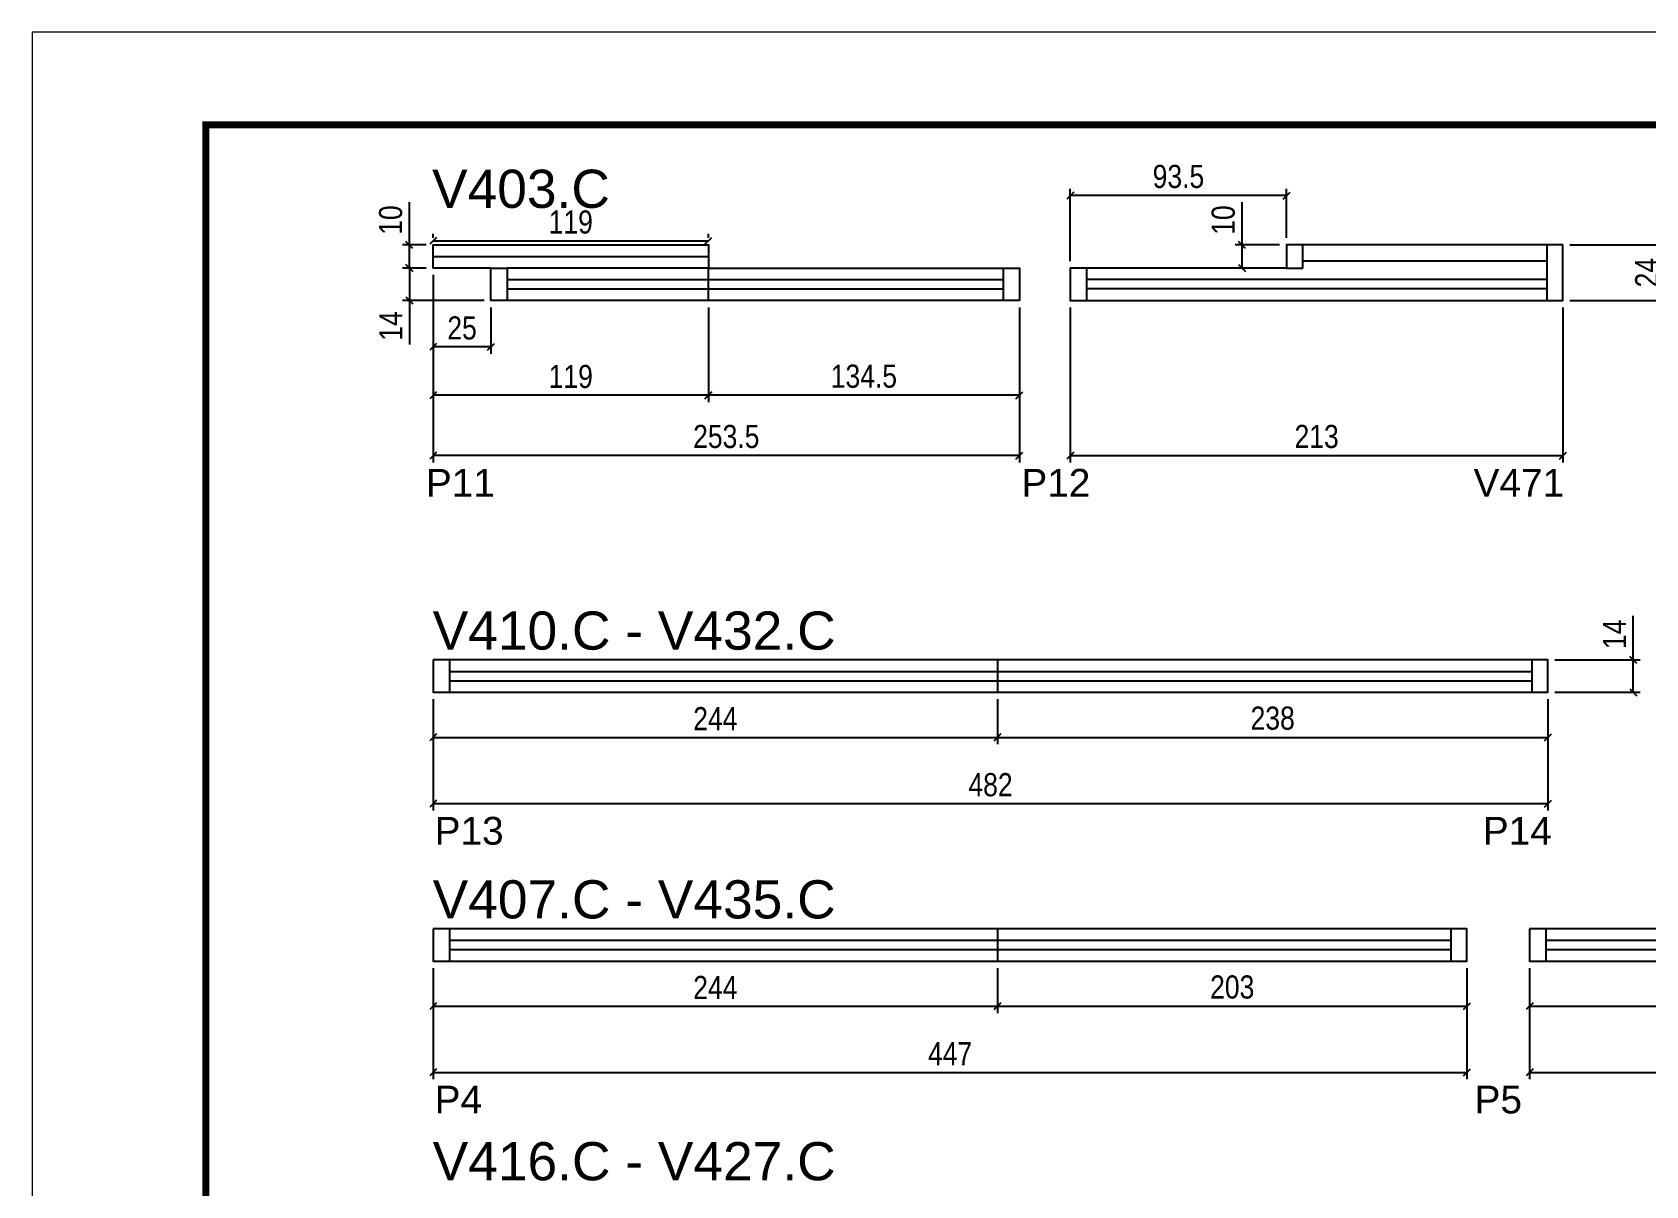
# Model space of a CAD drawing. Extents: x 1959 to 8212, y 239 to 4735.
# Drawn here: x 3557 to 4255, y 3088 to 3587 of the extents above; entities that cross this region are included whole.
import ezdxf

# ---------------------------------------------------------------- set-up
doc = ezdxf.new("R2010")
doc.units = 0
doc.linetypes.add('DASHED', pattern=[0.75, 0.5, -0.25])
for name, color, linetype in [('5', 5, 'Continuous'), ('COTA', 241, 'Continuous'), ('NOMENCLATURA', 7, 'Continuous'), ('Painéis', 200, 'Continuous'), ('SARR_2.2x10', 60, 'Continuous'), ('SARR_2.2x7', 40, 'Continuous'), ('SARR_EDITAR', 141, 'Continuous')]:
    doc.layers.add(name, color=color, linetype=linetype)
doc.layers.add('Folhas', color=255, linetype='Continuous', lineweight=9)
doc.layers.add('SARRAFO DE PRESSAO', color=251, linetype='DASHED', lineweight=9)
doc.styles.add('COTA TECNICA', font='techl___.ttf', dxfattribs={"height": 10})
doc.styles.add('COTA TECNICA-50', font='techl___.ttf', dxfattribs={"height": 10})
doc.styles.get("Standard").update_dxf_attribs({"font": 'arial.ttf'})
doc.dimstyles.new('COTA PAINEL-50', dxfattribs={"dimtxt": 10, "dimasz": 3, "dimexe": 3, "dimexo": 3, "dimgap": 3, "dimtad": 1, "dimdec": 1, "dimzin": 12, "dimdsep": 46, "dimtxsty": 'COTA TECNICA-50', "dimblk1": 'OBLIQUE', "dimblk2": 'OBLIQUE', "dimsah": 1, "dimcen": 0.9, "dimclrd": 4, "dimclre": 4, "dimclrt": 240, "dimadec": 1, "dimazin": 3, "dimtfac": 1, "dimtdec": 1, "dimtmove": 0, "dimatfit": 3, "dimfxl": 1, "dimtolj": 1, "dimtzin": 12, "dimarcsym": 0})
doc.dimstyles.new('PAINEL', dxfattribs={"dimtxt": 10, "dimasz": 3, "dimexe": 3, "dimexo": 3, "dimgap": 3, "dimtad": 1, "dimdec": 1, "dimzin": 12, "dimdsep": 46, "dimtxsty": 'COTA TECNICA', "dimblk1": 'OBLIQUE', "dimblk2": 'OBLIQUE', "dimsah": 1, "dimcen": 0.9, "dimclrd": 4, "dimclre": 4, "dimclrt": 240, "dimadec": 1, "dimazin": 3, "dimtfac": 1, "dimtdec": 1, "dimtmove": 0, "dimatfit": 3, "dimfxl": 1, "dimtolj": 1, "dimtzin": 12, "dimarcsym": 0})

# ---------------------------------------------------------------- blocks, each defined once
blk = doc.blocks.new('9999999999')
at = {"layer": 'Folhas'}
blk.add_lwpolyline([(98138.98, 34190.21), (99623.98, 34190.21), (99623.98, 35240.21), (98138.98, 35240.21)], close=True, dxfattribs=at)
at = {"layer": 'Folhas', "color": 30, "const_width": 3}
blk.add_lwpolyline([(98213.98, 34230.21), (99583.98, 34230.21), (99583.98, 35200.21), (98213.98, 35200.21)], close=True, dxfattribs=at)
blk = doc.blocks.new('_Oblique')
at = {"color": 0, "linetype": 'ByBlock', "lineweight": -2}
blk.add_line((-0.5, -0.5), (0.5, 0.5), dxfattribs=at)
blk = doc.blocks.new('*D383')
at = {"layer": 'COTA', "color": 4, "lineweight": -2, "transparency": 16777216}
for p, q in [((4006.1, 3467.77), (4006.1, 3400.7)), ((4219.1, 3467.77), (4219.1, 3400.7)), ((4006.1, 3403.7), (4219.1, 3403.7))]:
    blk.add_line(p, q, dxfattribs=at)
at = {"layer": 'Defpoints', "color": 0, "transparency": 16777216}
for p in [(4006.1, 3470.77), (4219.1, 3470.77), (4219.1, 3403.7)]:
    blk.add_point(p, dxfattribs=at)
at = {"layer": 'COTA', "color": 4, "lineweight": -2, "transparency": 16777216, "xscale": 3, "yscale": 3, "zscale": 3, "rotation": 180}
blk.add_blockref('_Oblique', (4006.1, 3403.7), dxfattribs=at)
at = {"layer": 'COTA', "color": 4, "lineweight": -2, "transparency": 16777216, "xscale": 3, "yscale": 3, "zscale": 3}
blk.add_blockref('_Oblique', (4219.1, 3403.7), dxfattribs=at)
at = {"layer": 'COTA', "color": 240, "transparency": 16777216, "insert": (4112.6, 3411.92), "char_height": 10, "attachment_point": 5, "style": 'COTA TECNICA'}
blk.add_mtext('\\A1;213', dxfattribs=at)
blk = doc.blocks.new('*D384')
at = {"layer": 'COTA', "color": 4, "lineweight": -2, "transparency": 16777216}
for p, q in [((3730.6, 3481.77), (3730.6, 3400.7)), ((3984.1, 3467.77), (3984.1, 3400.7)), ((3984.1, 3403.7), (3730.6, 3403.7))]:
    blk.add_line(p, q, dxfattribs=at)
at = {"layer": 'Defpoints', "color": 0, "transparency": 16777216}
for p in [(3730.6, 3484.77), (3984.1, 3470.77), (3730.6, 3403.7)]:
    blk.add_point(p, dxfattribs=at)
at = {"layer": 'COTA', "color": 4, "lineweight": -2, "transparency": 16777216, "xscale": 3, "yscale": 3, "zscale": 3, "rotation": 180}
blk.add_blockref('_Oblique', (3730.6, 3403.7), dxfattribs=at)
at = {"layer": 'COTA', "color": 4, "lineweight": -2, "transparency": 16777216, "xscale": 3, "yscale": 3, "zscale": 3}
blk.add_blockref('_Oblique', (3984.1, 3403.7), dxfattribs=at)
at = {"layer": 'COTA', "color": 240, "transparency": 16777216, "insert": (3857.35, 3411.92), "char_height": 10, "attachment_point": 5, "style": 'COTA TECNICA'}
blk.add_mtext('\\A1;253.5', dxfattribs=at)
blk = doc.blocks.new('*D385')
at = {"layer": 'COTA', "color": 4, "lineweight": -2, "transparency": 16777216}
for p, q in [((4222.1, 3494.77), (4266.37, 3494.77)), ((4263.37, 3470.77), (4263.37, 3494.77)), ((4222.1, 3470.77), (4266.37, 3470.77))]:
    blk.add_line(p, q, dxfattribs=at)
at = {"layer": 'Defpoints', "color": 0, "transparency": 16777216}
for p in [(4219.1, 3494.77), (4263.37, 3494.77), (4219.1, 3470.77)]:
    blk.add_point(p, dxfattribs=at)
at = {"layer": 'COTA', "color": 4, "lineweight": -2, "transparency": 16777216, "xscale": 3, "yscale": 3, "zscale": 3}
for p, rotation in [((4263.37, 3494.77), 90), ((4263.37, 3470.77), 270)]:
    blk.add_blockref('_Oblique', p, dxfattribs=dict(at, rotation=rotation))
at = {"layer": 'COTA', "color": 240, "transparency": 16777216, "insert": (4255.3, 3482.77), "char_height": 10, "attachment_point": 5, "rotation": 90, "style": 'COTA TECNICA'}
blk.add_mtext('\\A1;24', dxfattribs=at)
blk = doc.blocks.new('*D386')
at = {"layer": 'COTA', "color": 4, "lineweight": -2, "transparency": 16777216}
for p, q in [((3849.6, 3467.77), (3849.6, 3426.75)), ((3984.1, 3467.77), (3984.1, 3426.75)), ((3984.1, 3429.75), (3849.6, 3429.75))]:
    blk.add_line(p, q, dxfattribs=at)
at = {"layer": 'Defpoints', "color": 0, "transparency": 16777216}
for p in [(3849.6, 3470.77), (3984.1, 3470.77), (3849.6, 3429.75)]:
    blk.add_point(p, dxfattribs=at)
at = {"layer": 'COTA', "color": 4, "lineweight": -2, "transparency": 16777216, "xscale": 3, "yscale": 3, "zscale": 3, "rotation": 180}
blk.add_blockref('_Oblique', (3849.6, 3429.75), dxfattribs=at)
at = {"layer": 'COTA', "color": 4, "lineweight": -2, "transparency": 16777216, "xscale": 3, "yscale": 3, "zscale": 3}
blk.add_blockref('_Oblique', (3984.1, 3429.75), dxfattribs=at)
at = {"layer": 'COTA', "color": 240, "transparency": 16777216, "insert": (3916.85, 3437.97), "char_height": 10, "attachment_point": 5, "style": 'COTA TECNICA'}
blk.add_mtext('\\A1;134.5', dxfattribs=at)
blk = doc.blocks.new('*D387')
at = {"layer": 'COTA', "color": 4, "lineweight": -2, "transparency": 16777216}
for p, q in [((3730.6, 3481.77), (3730.6, 3426.75)), ((3849.6, 3467.77), (3849.6, 3426.75)), ((3849.6, 3429.75), (3730.6, 3429.75))]:
    blk.add_line(p, q, dxfattribs=at)
at = {"layer": 'Defpoints', "color": 0, "transparency": 16777216}
for p in [(3730.6, 3484.77), (3849.6, 3470.77), (3730.6, 3429.75)]:
    blk.add_point(p, dxfattribs=at)
at = {"layer": 'COTA', "color": 4, "lineweight": -2, "transparency": 16777216, "xscale": 3, "yscale": 3, "zscale": 3, "rotation": 180}
blk.add_blockref('_Oblique', (3730.6, 3429.75), dxfattribs=at)
at = {"layer": 'COTA', "color": 4, "lineweight": -2, "transparency": 16777216, "xscale": 3, "yscale": 3, "zscale": 3}
blk.add_blockref('_Oblique', (3849.6, 3429.75), dxfattribs=at)
at = {"layer": 'COTA', "color": 240, "transparency": 16777216, "insert": (3790.1, 3437.84), "char_height": 10, "attachment_point": 5, "style": 'COTA TECNICA'}
blk.add_mtext('\\A1;119', dxfattribs=at)
blk = doc.blocks.new('*D388')
at = {"layer": 'COTA', "color": 4, "lineweight": -2, "transparency": 16777216}
for p, q in [((3720.36, 3494.77), (3720.36, 3513.2)), ((3727.6, 3494.77), (3717.36, 3494.77)), ((3720.36, 3484.77), (3720.36, 3494.77)), ((3727.6, 3484.77), (3717.36, 3484.77))]:
    blk.add_line(p, q, dxfattribs=at)
at = {"layer": 'Defpoints', "color": 0, "transparency": 16777216}
for p in [(3720.36, 3494.77), (3730.6, 3494.77), (3730.6, 3484.77)]:
    blk.add_point(p, dxfattribs=at)
at = {"layer": 'COTA', "color": 4, "lineweight": -2, "transparency": 16777216, "xscale": 3, "yscale": 3, "zscale": 3}
for p, rotation in [((3720.36, 3494.77), 90), ((3720.36, 3484.77), 270)]:
    blk.add_blockref('_Oblique', p, dxfattribs=dict(at, rotation=rotation))
at = {"layer": 'COTA', "color": 240, "transparency": 16777216, "insert": (3712.26, 3505.49), "char_height": 10, "attachment_point": 5, "rotation": 90, "style": 'COTA TECNICA'}
blk.add_mtext('\\A1;10', dxfattribs=at)
blk = doc.blocks.new('*D389')
at = {"layer": 'COTA', "color": 4, "lineweight": -2, "transparency": 16777216}
for p, q in [((3730.6, 3497.77), (3730.6, 3499.51)), ((3730.6, 3496.51), (3849.6, 3496.51)), ((3849.6, 3497.77), (3849.6, 3499.51))]:
    blk.add_line(p, q, dxfattribs=at)
at = {"layer": 'Defpoints', "color": 0, "transparency": 16777216}
for p in [(3849.6, 3496.51), (3730.6, 3494.77), (3849.6, 3494.77)]:
    blk.add_point(p, dxfattribs=at)
at = {"layer": 'COTA', "color": 4, "lineweight": -2, "transparency": 16777216, "xscale": 3, "yscale": 3, "zscale": 3, "rotation": 180}
blk.add_blockref('_Oblique', (3730.6, 3496.51), dxfattribs=at)
at = {"layer": 'COTA', "color": 4, "lineweight": -2, "transparency": 16777216, "xscale": 3, "yscale": 3, "zscale": 3}
blk.add_blockref('_Oblique', (3849.6, 3496.51), dxfattribs=at)
at = {"layer": 'COTA', "color": 240, "transparency": 16777216, "insert": (3790.1, 3504.59), "char_height": 10, "attachment_point": 5, "style": 'COTA TECNICA'}
blk.add_mtext('\\A1;119', dxfattribs=at)
blk = doc.blocks.new('*D390')
at = {"layer": 'COTA', "color": 4, "lineweight": -2, "transparency": 16777216}
for p, q in [((4006.1, 3487.77), (4006.1, 3519.04)), ((4099.6, 3497.77), (4099.6, 3519.04)), ((4099.6, 3516.04), (4006.1, 3516.04))]:
    blk.add_line(p, q, dxfattribs=at)
at = {"layer": 'Defpoints', "color": 0, "transparency": 16777216}
for p in [(4006.1, 3516.04), (4099.6, 3494.77), (4006.1, 3484.77)]:
    blk.add_point(p, dxfattribs=at)
at = {"layer": 'COTA', "color": 4, "lineweight": -2, "transparency": 16777216, "xscale": 3, "yscale": 3, "zscale": 3, "rotation": 180}
blk.add_blockref('_Oblique', (4006.1, 3516.04), dxfattribs=at)
at = {"layer": 'COTA', "color": 4, "lineweight": -2, "transparency": 16777216, "xscale": 3, "yscale": 3, "zscale": 3}
blk.add_blockref('_Oblique', (4099.6, 3516.04), dxfattribs=at)
at = {"layer": 'COTA', "color": 240, "transparency": 16777216, "insert": (4052.85, 3524.28), "char_height": 10, "attachment_point": 5, "style": 'COTA TECNICA'}
blk.add_mtext('\\A1;93.5', dxfattribs=at)
blk = doc.blocks.new('*D391')
at = {"layer": 'COTA', "color": 4, "lineweight": -2, "transparency": 16777216}
for p, q in [((4080.37, 3494.77), (4080.37, 3513.2)), ((4096.6, 3494.77), (4077.37, 3494.77)), ((4080.37, 3484.77), (4080.37, 3494.77)), ((4096.6, 3484.77), (4077.37, 3484.77))]:
    blk.add_line(p, q, dxfattribs=at)
at = {"layer": 'Defpoints', "color": 0, "transparency": 16777216}
for p in [(4080.37, 3494.77), (4099.6, 3494.77), (4099.6, 3484.77)]:
    blk.add_point(p, dxfattribs=at)
at = {"layer": 'COTA', "color": 4, "lineweight": -2, "transparency": 16777216, "xscale": 3, "yscale": 3, "zscale": 3}
for p, rotation in [((4080.37, 3494.77), 90), ((4080.37, 3484.77), 270)]:
    blk.add_blockref('_Oblique', p, dxfattribs=dict(at, rotation=rotation))
at = {"layer": 'COTA', "color": 240, "transparency": 16777216, "insert": (4072.27, 3505.49), "char_height": 10, "attachment_point": 5, "rotation": 90, "style": 'COTA TECNICA'}
blk.add_mtext('\\A1;10', dxfattribs=at)
blk = doc.blocks.new('*D392')
at = {"layer": 'COTA', "color": 4, "lineweight": -2, "transparency": 16777216}
for p, q in [((3727.6, 3484.77), (3717.36, 3484.77)), ((3720.36, 3484.77), (3720.36, 3470.77)), ((3752.6, 3470.77), (3717.36, 3470.77)), ((3720.36, 3470.77), (3720.36, 3451.66))]:
    blk.add_line(p, q, dxfattribs=at)
at = {"layer": 'Defpoints', "color": 0, "transparency": 16777216}
for p in [(3730.6, 3484.77), (3720.36, 3470.77), (3755.6, 3470.77)]:
    blk.add_point(p, dxfattribs=at)
at = {"layer": 'COTA', "color": 4, "lineweight": -2, "transparency": 16777216, "xscale": 3, "yscale": 3, "zscale": 3}
for p, rotation in [((3720.36, 3484.77), 90), ((3720.36, 3470.77), 270)]:
    blk.add_blockref('_Oblique', p, dxfattribs=dict(at, rotation=rotation))
at = {"layer": 'COTA', "color": 240, "transparency": 16777216, "insert": (3712.29, 3459.71), "char_height": 10, "attachment_point": 5, "rotation": 90, "style": 'COTA TECNICA'}
blk.add_mtext('\\A1;14', dxfattribs=at)
blk = doc.blocks.new('*D393')
at = {"layer": 'COTA', "color": 4, "lineweight": -2, "transparency": 16777216}
for p, q in [((3730.6, 3481.77), (3730.6, 3447.7)), ((3755.6, 3467.77), (3755.6, 3447.7)), ((3755.6, 3450.7), (3730.6, 3450.7))]:
    blk.add_line(p, q, dxfattribs=at)
at = {"layer": 'Defpoints', "color": 0, "transparency": 16777216}
for p in [(3730.6, 3484.77), (3755.6, 3470.77), (3730.6, 3450.7)]:
    blk.add_point(p, dxfattribs=at)
at = {"layer": 'COTA', "color": 4, "lineweight": -2, "transparency": 16777216, "xscale": 3, "yscale": 3, "zscale": 3, "rotation": 180}
blk.add_blockref('_Oblique', (3730.6, 3450.7), dxfattribs=at)
at = {"layer": 'COTA', "color": 4, "lineweight": -2, "transparency": 16777216, "xscale": 3, "yscale": 3, "zscale": 3}
blk.add_blockref('_Oblique', (3755.6, 3450.7), dxfattribs=at)
at = {"layer": 'COTA', "color": 240, "transparency": 16777216, "insert": (3743.1, 3458.81), "char_height": 10, "attachment_point": 5, "style": 'COTA TECNICA'}
blk.add_mtext('\\A1;25', dxfattribs=at)
blk = doc.blocks.new('*D398')
at = {"layer": 'COTA', "color": 4, "linetype": 'ByBlock', "lineweight": -2, "transparency": 16777216}
for p, q in [((3730.6, 3298.41), (3730.6, 3250.32)), ((4212.6, 3298.41), (4212.6, 3250.32)), ((3730.6, 3253.32), (4212.6, 3253.32))]:
    blk.add_line(p, q, dxfattribs=at)
at = {"layer": 'Defpoints', "color": 0, "linetype": 'ByBlock', "transparency": 16777216}
for p in [(3730.6, 3301.41), (4212.6, 3301.41), (4212.6, 3253.32)]:
    blk.add_point(p, dxfattribs=at)
at = {"layer": 'COTA', "color": 4, "linetype": 'ByBlock', "lineweight": -2, "transparency": 16777216, "xscale": 3, "yscale": 3, "zscale": 3, "rotation": 180}
blk.add_blockref('_Oblique', (3730.6, 3253.32), dxfattribs=at)
at = {"layer": 'COTA', "color": 4, "linetype": 'ByBlock', "lineweight": -2, "transparency": 16777216, "xscale": 3, "yscale": 3, "zscale": 3}
blk.add_blockref('_Oblique', (4212.6, 3253.32), dxfattribs=at)
at = {"layer": 'COTA', "color": 240, "linetype": 'ByBlock', "transparency": 16777216, "insert": (3971.6, 3261.42), "char_height": 10, "attachment_point": 5, "style": 'COTA TECNICA-50'}
blk.add_mtext('\\A1;482', dxfattribs=at)
blk = doc.blocks.new('*D399')
at = {"layer": 'COTA', "color": 4, "lineweight": -2, "transparency": 16777216}
for p, q in [((3730.6, 3298.41), (3730.6, 3278.94)), ((3974.6, 3298.41), (3974.6, 3278.94)), ((3730.6, 3281.94), (3974.6, 3281.94))]:
    blk.add_line(p, q, dxfattribs=at)
at = {"layer": 'Defpoints', "color": 0, "transparency": 16777216}
for p in [(3730.6, 3301.41), (3974.6, 3301.41), (3974.6, 3281.94)]:
    blk.add_point(p, dxfattribs=at)
at = {"layer": 'COTA', "color": 4, "lineweight": -2, "transparency": 16777216, "xscale": 3, "yscale": 3, "zscale": 3, "rotation": 180}
blk.add_blockref('_Oblique', (3730.6, 3281.94), dxfattribs=at)
at = {"layer": 'COTA', "color": 4, "lineweight": -2, "transparency": 16777216, "xscale": 3, "yscale": 3, "zscale": 3}
blk.add_blockref('_Oblique', (3974.6, 3281.94), dxfattribs=at)
at = {"layer": 'COTA', "color": 240, "transparency": 16777216, "insert": (3852.6, 3290.02), "char_height": 10, "attachment_point": 5, "style": 'COTA TECNICA'}
blk.add_mtext('\\A1;244', dxfattribs=at)
blk = doc.blocks.new('*D400')
at = {"layer": 'COTA', "color": 4, "lineweight": -2, "transparency": 16777216}
for p, q in [((3974.6, 3298.41), (3974.6, 3278.94)), ((4212.6, 3298.41), (4212.6, 3278.94)), ((3974.6, 3281.94), (4212.6, 3281.94))]:
    blk.add_line(p, q, dxfattribs=at)
at = {"layer": 'Defpoints', "color": 0, "transparency": 16777216}
for p in [(3974.6, 3301.41), (4212.6, 3301.41), (4212.6, 3281.94)]:
    blk.add_point(p, dxfattribs=at)
at = {"layer": 'COTA', "color": 4, "lineweight": -2, "transparency": 16777216, "xscale": 3, "yscale": 3, "zscale": 3, "rotation": 180}
blk.add_blockref('_Oblique', (3974.6, 3281.94), dxfattribs=at)
at = {"layer": 'COTA', "color": 4, "lineweight": -2, "transparency": 16777216, "xscale": 3, "yscale": 3, "zscale": 3}
blk.add_blockref('_Oblique', (4212.6, 3281.94), dxfattribs=at)
at = {"layer": 'COTA', "color": 240, "transparency": 16777216, "insert": (4093.6, 3290.18), "char_height": 10, "attachment_point": 5, "style": 'COTA TECNICA'}
blk.add_mtext('\\A1;238', dxfattribs=at)
blk = doc.blocks.new('*D401')
at = {"layer": 'COTA', "color": 4, "lineweight": -2, "transparency": 16777216}
for p, q in [((4249.49, 3315.41), (4249.49, 3334.52)), ((4215.6, 3315.41), (4252.49, 3315.41)), ((4249.49, 3301.41), (4249.49, 3315.41)), ((4215.6, 3301.41), (4252.49, 3301.41))]:
    blk.add_line(p, q, dxfattribs=at)
at = {"layer": 'Defpoints', "color": 0, "transparency": 16777216}
for p in [(4212.6, 3315.41), (4249.49, 3315.41), (4212.6, 3301.41)]:
    blk.add_point(p, dxfattribs=at)
at = {"layer": 'COTA', "color": 4, "lineweight": -2, "transparency": 16777216, "xscale": 3, "yscale": 3, "zscale": 3}
for p, rotation in [((4249.49, 3315.41), 90), ((4249.49, 3301.41), 270)]:
    blk.add_blockref('_Oblique', p, dxfattribs=dict(at, rotation=rotation))
at = {"layer": 'COTA', "color": 240, "transparency": 16777216, "insert": (4241.41, 3326.46), "char_height": 10, "attachment_point": 5, "rotation": 90, "style": 'COTA TECNICA'}
blk.add_mtext('\\A1;14', dxfattribs=at)
blk = doc.blocks.new('*D402')
at = {"layer": 'COTA', "color": 4, "linetype": 'ByBlock', "lineweight": -2, "transparency": 16777216}
for p, q in [((3730.6, 3182.24), (3730.6, 3134.15)), ((4177.6, 3182.24), (4177.6, 3134.15)), ((3730.6, 3137.15), (4177.6, 3137.15))]:
    blk.add_line(p, q, dxfattribs=at)
at = {"layer": 'Defpoints', "color": 0, "linetype": 'ByBlock', "transparency": 16777216}
for p in [(3730.6, 3185.24), (4177.6, 3185.24), (4177.6, 3137.15)]:
    blk.add_point(p, dxfattribs=at)
at = {"layer": 'COTA', "color": 4, "linetype": 'ByBlock', "lineweight": -2, "transparency": 16777216, "xscale": 3, "yscale": 3, "zscale": 3, "rotation": 180}
blk.add_blockref('_Oblique', (3730.6, 3137.15), dxfattribs=at)
at = {"layer": 'COTA', "color": 4, "linetype": 'ByBlock', "lineweight": -2, "transparency": 16777216, "xscale": 3, "yscale": 3, "zscale": 3}
blk.add_blockref('_Oblique', (4177.6, 3137.15), dxfattribs=at)
at = {"layer": 'COTA', "color": 240, "linetype": 'ByBlock', "transparency": 16777216, "insert": (3954.1, 3145.23), "char_height": 10, "attachment_point": 5, "style": 'COTA TECNICA-50'}
blk.add_mtext('\\A1;447', dxfattribs=at)
blk = doc.blocks.new('*D403')
at = {"layer": 'COTA', "color": 4, "lineweight": -2, "transparency": 16777216}
for p, q in [((3730.6, 3182.24), (3730.6, 3162.77)), ((3974.6, 3182.24), (3974.6, 3162.77)), ((3730.6, 3165.77), (3974.6, 3165.77))]:
    blk.add_line(p, q, dxfattribs=at)
at = {"layer": 'Defpoints', "color": 0, "transparency": 16777216}
for p in [(3730.6, 3185.24), (3974.6, 3185.24), (3974.6, 3165.77)]:
    blk.add_point(p, dxfattribs=at)
at = {"layer": 'COTA', "color": 4, "lineweight": -2, "transparency": 16777216, "xscale": 3, "yscale": 3, "zscale": 3, "rotation": 180}
blk.add_blockref('_Oblique', (3730.6, 3165.77), dxfattribs=at)
at = {"layer": 'COTA', "color": 4, "lineweight": -2, "transparency": 16777216, "xscale": 3, "yscale": 3, "zscale": 3}
blk.add_blockref('_Oblique', (3974.6, 3165.77), dxfattribs=at)
at = {"layer": 'COTA', "color": 240, "transparency": 16777216, "insert": (3852.6, 3173.85), "char_height": 10, "attachment_point": 5, "style": 'COTA TECNICA'}
blk.add_mtext('\\A1;244', dxfattribs=at)
blk = doc.blocks.new('*D404')
at = {"layer": 'COTA', "color": 4, "lineweight": -2, "transparency": 16777216}
for p, q in [((3974.6, 3182.24), (3974.6, 3162.77)), ((4177.6, 3182.24), (4177.6, 3162.77)), ((3974.6, 3165.77), (4177.6, 3165.77))]:
    blk.add_line(p, q, dxfattribs=at)
at = {"layer": 'Defpoints', "color": 0, "transparency": 16777216}
for p in [(3974.6, 3185.24), (4177.6, 3185.24), (4177.6, 3165.77)]:
    blk.add_point(p, dxfattribs=at)
at = {"layer": 'COTA', "color": 4, "lineweight": -2, "transparency": 16777216, "xscale": 3, "yscale": 3, "zscale": 3, "rotation": 180}
blk.add_blockref('_Oblique', (3974.6, 3165.77), dxfattribs=at)
at = {"layer": 'COTA', "color": 4, "lineweight": -2, "transparency": 16777216, "xscale": 3, "yscale": 3, "zscale": 3}
blk.add_blockref('_Oblique', (4177.6, 3165.77), dxfattribs=at)
at = {"layer": 'COTA', "color": 240, "transparency": 16777216, "insert": (4076.1, 3173.99), "char_height": 10, "attachment_point": 5, "style": 'COTA TECNICA'}
blk.add_mtext('\\A1;203', dxfattribs=at)
blk = doc.blocks.new('*D405')
at = {"layer": 'COTA', "color": 4, "linetype": 'ByBlock', "lineweight": -2, "transparency": 16777216}
for p, q in [((4204.71, 3182.24), (4204.71, 3134.15)), ((4649.21, 3182.24), (4649.21, 3134.15)), ((4204.71, 3137.15), (4649.21, 3137.15))]:
    blk.add_line(p, q, dxfattribs=at)
at = {"layer": 'Defpoints', "color": 0, "linetype": 'ByBlock', "transparency": 16777216}
for p in [(4204.71, 3185.24), (4649.21, 3185.24), (4649.21, 3137.15)]:
    blk.add_point(p, dxfattribs=at)
at = {"layer": 'COTA', "color": 4, "linetype": 'ByBlock', "lineweight": -2, "transparency": 16777216, "xscale": 3, "yscale": 3, "zscale": 3, "rotation": 180}
blk.add_blockref('_Oblique', (4204.71, 3137.15), dxfattribs=at)
at = {"layer": 'COTA', "color": 4, "linetype": 'ByBlock', "lineweight": -2, "transparency": 16777216, "xscale": 3, "yscale": 3, "zscale": 3}
blk.add_blockref('_Oblique', (4649.21, 3137.15), dxfattribs=at)
at = {"layer": 'COTA', "color": 240, "linetype": 'ByBlock', "transparency": 16777216, "insert": (4426.96, 3145.26), "char_height": 10, "attachment_point": 5, "style": 'COTA TECNICA-50'}
blk.add_mtext('\\A1;444.5', dxfattribs=at)
blk = doc.blocks.new('*D406')
at = {"layer": 'COTA', "color": 4, "lineweight": -2, "transparency": 16777216}
for p, q in [((4204.71, 3182.24), (4204.71, 3162.77)), ((4448.71, 3182.24), (4448.71, 3162.77)), ((4204.71, 3165.77), (4448.71, 3165.77))]:
    blk.add_line(p, q, dxfattribs=at)
at = {"layer": 'Defpoints', "color": 0, "transparency": 16777216}
for p in [(4204.71, 3185.24), (4448.71, 3185.24), (4448.71, 3165.77)]:
    blk.add_point(p, dxfattribs=at)
at = {"layer": 'COTA', "color": 4, "lineweight": -2, "transparency": 16777216, "xscale": 3, "yscale": 3, "zscale": 3, "rotation": 180}
blk.add_blockref('_Oblique', (4204.71, 3165.77), dxfattribs=at)
at = {"layer": 'COTA', "color": 4, "lineweight": -2, "transparency": 16777216, "xscale": 3, "yscale": 3, "zscale": 3}
blk.add_blockref('_Oblique', (4448.71, 3165.77), dxfattribs=at)
at = {"layer": 'COTA', "color": 240, "transparency": 16777216, "insert": (4326.71, 3173.85), "char_height": 10, "attachment_point": 5, "style": 'COTA TECNICA'}
blk.add_mtext('\\A1;244', dxfattribs=at)

msp = doc.modelspace()

# ---------------------------------------------------------------- linework, layer by layer
at = {"layer": 'COTA'}
for p, q in [((3755.6, 3484.77), (3762.6, 3484.77)), ((3849.6, 3484.77), (3762.6, 3484.77)), ((4099.6, 3484.77), (4106.6, 3484.77))]:
    msp.add_line(p, q, dxfattribs=at)
at = {"layer": 'Painéis', "linetype": 'ByBlock'}
for p, q in [((3849.6, 3470.77), (3849.6, 3484.77)), ((3974.6, 3315.41), (3974.6, 3301.41)), ((3974.6, 3199.24), (3974.6, 3185.24))]:
    msp.add_line(p, q, dxfattribs=at)
for points in [[(3984.1, 3470.77), (3755.6, 3470.77), (3755.6, 3484.77), (3730.6, 3484.77), (3730.6, 3494.77), (3849.6, 3494.77), (3849.6, 3484.77), (3984.1, 3484.77), (3984.1, 3470.77)], [(4219.1, 3494.77), (4099.6, 3494.77), (4099.6, 3484.77), (4006.1, 3484.77), (4006.1, 3470.77), (4219.1, 3470.77), (4219.1, 3494.77)]]:
    msp.add_lwpolyline(points, dxfattribs=at)
for points in [[(3730.6, 3315.41), (3730.6, 3301.41), (4212.6, 3301.41), (4212.6, 3315.41)], [(3730.6, 3199.24), (3730.6, 3185.24), (4177.6, 3185.24), (4177.6, 3199.24)], [(4204.71, 3199.24), (4204.71, 3185.24), (4649.21, 3185.24), (4649.21, 3199.24)]]:
    msp.add_lwpolyline(points, close=True, dxfattribs=at)
at = {"layer": 'SARR_2.2x10'}
msp.add_line((3730.6, 3489.77), (3849.6, 3489.77), dxfattribs=at)
at = {"layer": 'SARR_2.2x7', "linetype": 'Continuous'}
for p, q in [((4106.6, 3484.77), (4106.6, 3494.77)), ((4212.1, 3494.77), (4212.1, 3470.77)), ((3762.6, 3484.77), (3762.6, 3470.77)), ((3977.1, 3484.77), (3977.1, 3470.77)), ((4013.1, 3484.77), (4013.1, 3470.77)), ((4212.1, 3487.77), (4106.6, 3487.77)), ((3737.6, 3315.41), (3737.6, 3301.41)), ((4205.6, 3315.41), (4205.6, 3301.41)), ((3737.6, 3199.24), (3737.6, 3185.24)), ((4170.6, 3199.24), (4170.6, 3185.24)), ((4211.71, 3199.24), (4211.71, 3185.24))]:
    msp.add_line(p, q, dxfattribs=at)
at = {"layer": 'SARR_EDITAR', "linetype": 'Continuous'}
for p, q in [((3762.6, 3479.77), (3977.1, 3479.77)), ((3762.6, 3475.77), (3977.1, 3475.77)), ((4212.1, 3479.77), (4013.1, 3479.77)), ((4212.1, 3475.77), (4013.1, 3475.77)), ((3737.6, 3310.41), (4205.6, 3310.41)), ((3737.6, 3306.41), (4205.6, 3306.41)), ((3737.6, 3194.24), (4170.6, 3194.24)), ((3737.6, 3190.24), (4170.6, 3190.24)), ((4211.71, 3194.24), (4642.21, 3194.24)), ((4211.71, 3190.24), (4642.21, 3190.24))]:
    msp.add_line(p, q, dxfattribs=at)

# ---------------------------------------------------------------- block references
at = {"layer": 'SARRAFO DE PRESSAO', "color": 6, "linetype": 'ByBlock'}
msp.add_blockref('9999999999', (-94581.71, -31653.56), dxfattribs=at)

# ---------------------------------------------------------------- texts
at = {"layer": '5', "linetype": 'Continuous'}
for s, p in [('P11', (3727.47, 3385.94)), ('P12', (3984.94, 3385.94)), ('V471', (4180.46, 3385.94)), ('P13', (3731.25, 3235.57)), ('P14', (4184.46, 3235.57)), ('P4', (3731.25, 3119.4)), ('P5', (4180.9, 3119.4))]:
    msp.add_text(s, height=12, rotation=359.99996, dxfattribs=at).set_placement(p)
at = {"layer": 'NOMENCLATURA', "linetype": 'Continuous'}
for s, p in [('V403.C', (3730.13, 3510.76)), ('V410.C - V432.C', (3730.4, 3319.84)), ('V407.C - V435.C', (3730.4, 3203.68)), ('V416.C - V427.C', (3730.4, 3090.51))]:
    msp.add_text(s, height=16.5, dxfattribs=at).set_placement(p)

# ---------------------------------------------------------------- dimensions: what is measured, and where the dimension line sits
at = {"layer": 'COTA'}
for base, p1, p2, angle, picture, middle in [((4006.1, 3516.04), (4099.6, 3494.77), (4006.1, 3484.77), 180, '*D390', (4052.85, 3524.28)), ((3720.36, 3494.77), (3730.6, 3484.77), (3730.6, 3494.77), 90, '*D388', (3712.26, 3505.49)), ((3849.6, 3496.51), (3730.6, 3494.77), (3849.6, 3494.77), 180, '*D389', (3790.1, 3504.59)), ((4080.37, 3494.77), (4099.6, 3484.77), (4099.6, 3494.77), 90, '*D391', (4072.27, 3505.49)), ((4263.37, 3494.77), (4219.1, 3470.77), (4219.1, 3494.77), 90, '*D385', (4255.3, 3482.77)), ((3720.36, 3470.77), (3730.6, 3484.77), (3755.6, 3470.77), 90, '*D392', (3712.29, 3459.71)), ((3730.6, 3403.7), (3984.1, 3470.77), (3730.6, 3484.77), 180, '*D384', (3857.35, 3411.92)), ((3730.6, 3450.7), (3755.6, 3470.77), (3730.6, 3484.77), 180, '*D393', (3743.1, 3458.81)), ((3849.6, 3429.75), (3984.1, 3470.77), (3849.6, 3470.77), 180, '*D386', (3916.85, 3437.97)), ((4219.1, 3403.7), (4006.1, 3470.77), (4219.1, 3470.77), 180, '*D383', (4112.6, 3411.92)), ((4249.49, 3315.41), (4212.6, 3301.41), (4212.6, 3315.41), 90, '*D401', (4241.41, 3326.46))]:
    dim = msp.add_linear_dim(base=base, p1=p1, p2=p2, angle=angle, dimstyle='PAINEL', dxfattribs=at)
    dim.commit()
    dim.dimension.update_dxf_attribs({"geometry": picture, "text_midpoint": middle})
dim = msp.add_linear_dim(base=(3730.6, 3429.75), p1=(3849.6, 3470.77), p2=(3730.6, 3484.77), angle=180, dimstyle='PAINEL', override={"dimtmove": 1}, dxfattribs=at)
dim.commit()
dim.dimension.update_dxf_attribs({"geometry": '*D387', "text_midpoint": (3790.1, 3437.84)})
at = {"layer": 'COTA', "color": 1, "linetype": 'ByBlock'}
for base, p1, p2, picture, middle in [((4212.6, 3253.32), (3730.6, 3301.41), (4212.6, 3301.41), '*D398', (3971.6, 3261.42)), ((4177.6, 3137.15), (3730.6, 3185.24), (4177.6, 3185.24), '*D402', (3954.1, 3145.23)), ((4649.21, 3137.15), (4204.71, 3185.24), (4649.21, 3185.24), '*D405', (4426.96, 3145.26))]:
    dim = msp.add_linear_dim(base=base, p1=p1, p2=p2, dimstyle='COTA PAINEL-50', override={"dimarcsym": 1}, dxfattribs=at)
    dim.commit()
    dim.dimension.update_dxf_attribs({"geometry": picture, "text_midpoint": middle})
at = {"layer": 'COTA'}
for base, p1, p2, picture, middle in [((3974.6, 3281.94), (3730.6, 3301.41), (3974.6, 3301.41), '*D399', (3852.6, 3290.02)), ((3974.6, 3165.77), (3730.6, 3185.24), (3974.6, 3185.24), '*D403', (3852.6, 3173.85)), ((4448.71, 3165.77), (4204.71, 3185.24), (4448.71, 3185.24), '*D406', (4326.71, 3173.85))]:
    dim = msp.add_linear_dim(base=base, p1=p1, p2=p2, dimstyle='PAINEL', dxfattribs=at)
    dim.commit()
    dim.dimension.update_dxf_attribs({"geometry": picture, "text_midpoint": middle})
for base, p1, p2, picture, middle in [((4212.6, 3281.94), (3974.6, 3301.41), (4212.6, 3301.41), '*D400', (4093.6, 3290.18)), ((4177.6, 3165.77), (3974.6, 3185.24), (4177.6, 3185.24), '*D404', (4076.1, 3173.99))]:
    dim = msp.add_linear_dim(base=base, p1=p1, p2=p2, dimstyle='PAINEL', override={"dimtmove": 1}, dxfattribs=at)
    dim.commit()
    dim.dimension.update_dxf_attribs({"geometry": picture, "text_midpoint": middle})

doc.saveas('drawing.dxf')
